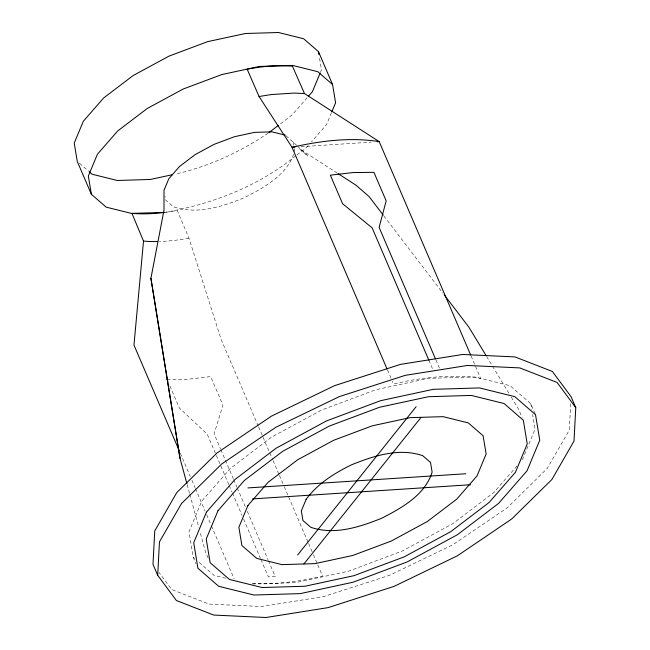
<?xml version="1.0" encoding="UTF-8"?>
<svg xmlns="http://www.w3.org/2000/svg" width="650" height="650" viewBox="0 0 650 650"><rect width="100%" height="100%" fill="white"/><g stroke="black" fill="none" stroke-linecap="round" stroke-linejoin="round"><path stroke-width="0.49" stroke-dasharray="3.25 2.44" d="M570.692 403.772L569.303 430.105L547.243 468.455L507.057 507.991L452.676 544.83L389.423 575.372L323.489 596.635L261.324 606.523L209.016 604.077L171.689 589.534L159.023 572.455M320.352 72.589L321.482 69.859L319.418 57.379M293.637 154.269C285.959 175.866 263.738 187.517 244.636 197.608C222.43 206.578 197.129 214.914 173.42 206.806L165.579 199.997L164.946 196.138M331.435 112.791L326.519 124.613L311.464 141.887M522.348 459.794L535.056 429.244L532.618 414.513M307.166 97.695L292.11 114.969L279.346 124.67M308.189 145.641L306.223 147.891L296.652 155.171M517.059 465.855L493.943 492.375L452.628 523.786L402.447 550.972L348.311 571.253L295.514 582.652L252.241 583.96M268.182 133.169C240.053 152.076 208.333 166.757 175.151 174.111M295.856 155.781C258.359 186.314 211.835 204.352 164.442 212.396M301.056 146.705L371.183 142.139M167.115 379.446L187.947 379.234L210.697 376.618L222.934 405.153L214.11 433.899L220.504 448.817M225.729 578.224L213.98 575.315L198.421 561.803M337.269 173.111L299.26 148.598L308.002 156.187L297.391 146.023M286.024 135.769L296.684 145.348M535.137 413.766L530.822 403.707L510.071 385.694L474.833 376.951L428.545 378.357L375.749 389.756L321.604 410.036L271.424 437.214L230.108 468.634L201.711 501.207L189.004 531.765L193.229 557.294L195.975 563.696M79.479 163.288L88.376 171.007M193.229 557.294L194.707 558.586M383.866 215.914L442.926 293.199M486.606 356.444L509.169 393.681M511.266 397.142L518.611 409.264L522.145 417.495M471.063 355.948L480.642 378.308L470.494 376.919A185.64 80.795 -23.2 0 0 407.087 381.038L393.486 383.979L392.283 381.184M435.874 359.832L439.473 368.225M428.902 360.303L432.9 369.631M387.489 370.004L391.885 380.25M258.269 426.091L221.13 339.43L188.939 238.136L177.239 210.413A132.641 57.728 -23.2 0 1 165.002 212.363M258.676 427.017L262.665 436.337M263.063 437.271L272.651 459.639M273.049 460.566L279.037 474.549M279.443 475.475L283.831 485.729M284.229 486.663L308.197 542.571M308.596 543.506L312.991 553.751M313.389 554.686L317.379 564.005M317.785 564.939L322.571 576.119L308.969 579.053A185.64 80.795 -23.2 0 1 252.135 583.635M220.903 449.751L233.293 478.66M233.691 479.594L236.893 487.053M237.291 487.988L245.286 506.642M247.284 511.306L268.068 559.796M268.466 560.731L275.267 576.582L268.393 576.924L260.804 559.211M228.824 484.599L207.236 434.241L179.351 407.989L169.089 384.053M229.222 485.534L232.018 492.058M232.424 492.993L242.011 515.377M243.612 519.106L260.398 558.277M180.294 453.188L190.279 476.491M191.88 480.212L195.073 487.671M195.471 488.605L205.059 510.965M206.659 514.694L211.047 524.94M211.453 525.874L234.211 578.988M208.187 558.147L205.441 551.744L199.875 531.318M187.168 484.632L189.548 493.391M189.816 494.358L198.819 527.426M530.822 403.707L531.798 409.598M293.15 141.96L294.109 147.745M294.271 148.712L294.751 151.604M188.939 238.136A132.998 57.882 -23.2 0 1 159.518 241.499"/><path stroke-width="0.97" d="M157.69 575.299L159.461 541.881L181.513 503.523L221.699 463.994L276.079 427.148L339.332 396.606L405.275 375.342L467.439 365.454L519.748 367.9L557.074 382.444L575.77 407.656L574.007 441.074L551.947 479.432L511.761 518.96L457.381 555.807L394.127 586.349L328.193 607.612L266.029 617.5L213.72 615.054L176.394 600.511L157.69 575.299L152.986 564.322L154.757 530.904L176.808 492.546L216.994 453.017L271.375 416.171L334.628 385.629L400.571 364.366L462.735 354.477L515.044 356.923L552.37 371.467L571.066 396.679L575.77 407.656M163.971 212.493A132.641 57.728 -23.2 0 1 131.934 213.363L143.512 241.093L133.965 345.093L179.099 450.393M186.899 483.665L180.018 458.38L150.914 278.338L164.003 210.137L163.987 190.344L168.789 178.807L179.514 166.489L195.13 154.619L214.094 144.349L234.553 136.687L254.499 132.381L271.993 131.852L285.309 135.151M319.971 73.499L312.406 91.691L308.474 96.192M331.817 111.881L335.595 102.789L332.572 84.541L318.459 51.618L303.639 38.74L278.452 32.5L245.383 33.499L207.659 41.641L168.976 56.136L133.12 75.554L103.602 98.004L83.314 121.282L74.23 143.106L77.252 161.354L91.366 194.285L106.194 207.155L131.373 213.395L164.442 212.396M297.635 554.97L416.106 406.705M303.916 563.964L420.81 417.682M268.978 132.559L278.549 125.279M172.169 174.752L150.329 179.465L117.26 180.472L92.081 174.224L89.115 171.649M304.476 93.551L292.459 66.227A132.641 57.728 -23.2 0 0 247.154 69.168L259.049 96.509L271.318 94.551L294.158 93.072L304.476 93.551L379.202 141.619L470.657 355.014M295.043 147.095L292.037 147.29L259.049 96.509M377.195 141.749L379.202 141.619C350.163 137.053 320.491 140.855 292.037 147.29L387.091 369.07M247.918 487.923L465.823 473.753M252.623 498.899L470.527 484.729M338.114 173.656L355.851 185.096L369.102 196.601L383.248 215.109M332.572 84.541L317.752 71.671L292.565 65.431L259.496 66.43L221.772 74.571L183.089 89.066L147.233 108.485L117.715 130.934L97.427 154.204L88.343 176.036L91.366 194.285M444.161 294.808L468.772 327.007L486.086 355.582M435.476 358.906L379.121 227.403L386.173 200.874L373.937 172.339L353.104 172.559L330.354 175.175L342.591 203.71L372.141 227.874L428.902 360.303M167.115 379.446L167.911 381.29M318.459 51.618L318.939 54.494M150.914 278.338L180.018 458.38M157.593 241.548A132.998 57.882 -23.2 0 1 143.512 241.093M206.416 512.184L193.708 542.734L197.933 568.271L218.684 586.292L253.931 595.026L300.219 593.629L353.015 582.229L407.152 561.941L457.332 534.763L498.648 503.352L527.053 470.771L539.76 440.221L535.527 414.684L514.776 396.662L479.538 387.928L433.249 389.326L380.453 400.725L326.308 421.013L276.128 448.191L234.812 479.611L206.416 512.184M218.01 510.689L206.221 539.029L210.145 562.713L229.393 579.426L262.088 587.535L305.029 586.235L354.006 575.664L404.227 556.847L450.783 531.635L489.109 502.491L515.45 472.266L527.239 443.926L523.315 420.241L504.067 403.528L471.372 395.419L428.439 396.719L379.462 407.29L329.233 426.108L282.685 451.319L244.359 480.464L218.01 510.689M247.959 505.44L238.883 527.272L241.906 545.512L256.734 558.383L281.913 564.631L314.982 563.631L352.706 555.482L391.389 540.995L427.245 521.576L456.763 499.127L477.059 475.849L486.135 454.017L483.113 435.776L468.284 422.898L443.105 416.658L410.036 417.657L372.312 425.807L333.629 440.294L297.773 459.712L268.255 482.162L247.959 505.44M306.15 499.306L301.348 510.851L302.949 520.496L310.789 527.304C334.498 535.413 359.799 527.077 382.005 518.107C402.049 507.715 424.986 495.105 432.112 472.111L430.519 462.459L422.671 455.65C398.97 447.541 373.669 455.878 351.455 464.848C334.303 473.257 317.614 483.665 306.15 499.306"/></g></svg>
